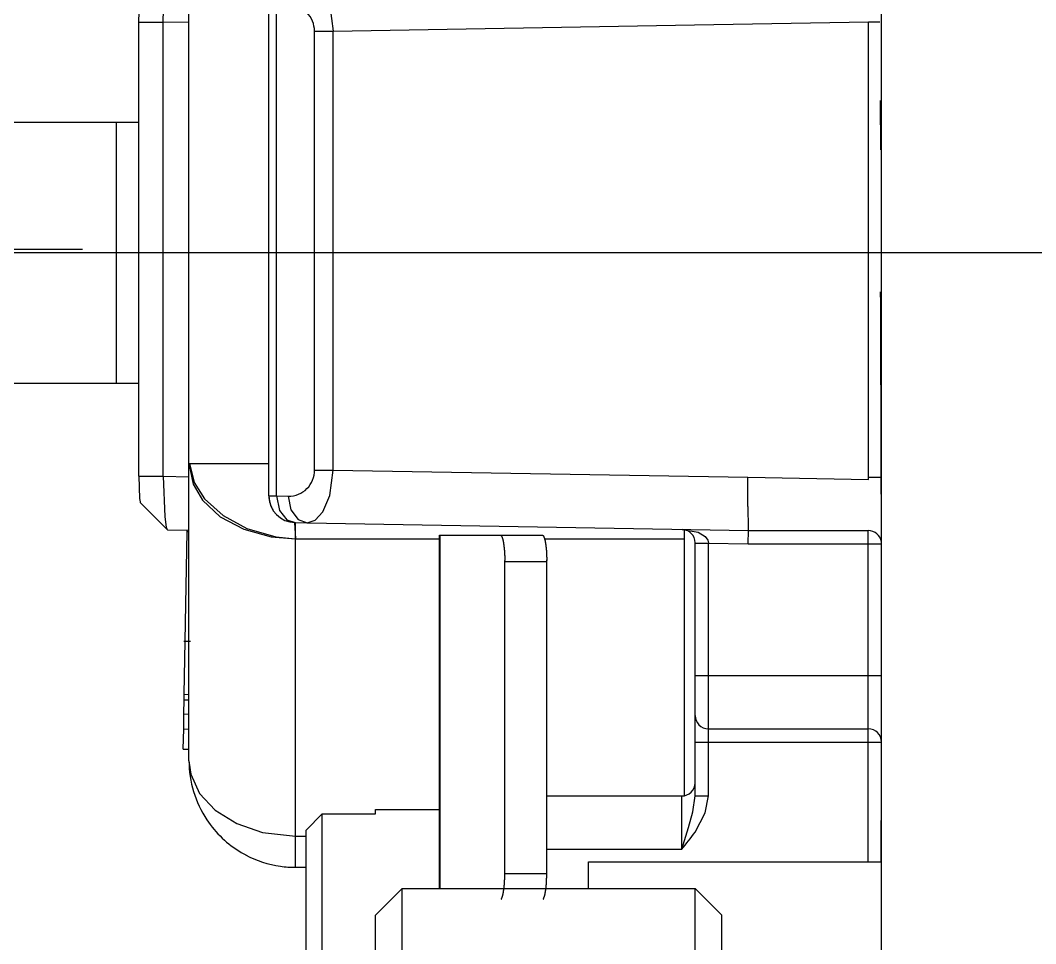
# Model space of a CAD drawing. Header units: centimetres. Extents: x 470464 to 524273, y 49611 to 59074.
# Drawn here: x 504123.639 to 504125.545, y 50530.166 to 50531.899 of the extents above; entities that cross this region are included whole.
import ezdxf

# ---------------------------------------------------------------- set-up
doc = ezdxf.new("R2010")
doc.units = ezdxf.units.CM
doc.header["$MEASUREMENT"] = 0
for name, pattern in [('CENTER', [50.8, 31.75, -6.35, 6.35, -6.35]), ('DOT-DASH', [1, 0.5, -0.25, 0, -0.25]), ('SOLID', [0])]:
    doc.linetypes.add(name, pattern=pattern)
doc.layers.add('vinç', color=7, linetype='Continuous')

# ---------------------------------------------------------------- blocks, each defined once
blk = doc.blocks.new('yguygyukfyukgjkhkjh')
at = {"color": 2, "linetype": 'SOLID'}
for p, q in [((416699.53, 68821.1213), (416699.53, 68822.4235)), ((416700.83, 68819.4758), (416700.83, 68822.3588)), ((416699.4814, 68821.9497), (416699.4833, 68822.0089)), ((416699.4361, 68821.9497), (416699.4372, 68821.9885)), ((416699.68, 68821.0604), (416699.68, 68821.9813)), ((416699.6941, 68821.0604), (416699.6941, 68821.9813)), ((416699.7944, 68821.9805), (416699.8007, 68821.9326)), ((416699.4361, 68821.9497), (416699.4814, 68821.9497)), ((416699.4361, 68821.0973), (416699.4361, 68821.9497)), ((416699.4814, 68821.9497), (416699.53, 68821.9505)), ((416699.4814, 68821.0973), (416699.4814, 68821.9497)), ((416699.7656, 68821.1091), (416699.7656, 68821.9326)), ((416699.7656, 68821.9326), (416699.8007, 68821.9326)), ((416699.8007, 68821.9326), (416700.4792, 68821.9444)), ((416699.8007, 68821.1091), (416699.8007, 68821.9326)), ((416700.4792, 68821.9444), (416700.8055, 68821.9501)), ((416700.8055, 68821.9444), (416700.8055, 68821.9501)), ((416700.8055, 68821.9501), (416700.8269, 68821.9501)), ((416700.8055, 68821.0955), (416700.8055, 68821.9444)), ((416700.8272, 68821.8024), (416700.8278, 68821.7098)), ((416699.0088, 68821.7621), (416699.3938, 68821.7621)), ((416699.3938, 68821.2721), (416699.3938, 68821.7621)), ((416699.3938, 68821.7621), (416699.4361, 68821.7621)), ((416698.1794, 68821.5235), (416699.3301, 68821.5235)), ((416699.0088, 68821.2721), (416699.3938, 68821.2721)), ((416699.3938, 68821.2721), (416699.4361, 68821.2721)), ((416699.53, 68821.1213), (416699.5307, 68821.1213)), ((416699.53, 68821.1213), (416699.5377, 68821.0826)), ((416699.53, 68820.5635), (416699.53, 68821.1213)), ((416699.5307, 68821.1213), (416699.5627, 68821.1213)), ((416699.5307, 68821.1213), (416699.5399, 68821.0859)), ((416699.5627, 68821.1213), (416699.6111, 68821.1213)), ((416699.6111, 68821.1213), (416699.68, 68821.1213)), ((416699.4361, 68821.0973), (416699.4814, 68821.0973)), ((416699.4361, 68821.0973), (416699.4374, 68821.0558)), ((416699.4814, 68821.0973), (416699.4846, 68821.0215)), ((416699.4814, 68821.0973), (416699.53, 68821.0964)), ((416699.7656, 68821.1091), (416699.8007, 68821.1091)), ((416699.7944, 68821.0612), (416699.8007, 68821.1091)), ((416699.8007, 68821.1091), (416700.5792, 68821.0955)), ((416700.579, 68821.0404), (416700.5792, 68821.0955)), ((416700.5792, 68821.0955), (416700.8055, 68821.0916)), ((416700.8055, 68821.0916), (416700.8055, 68821.0955)), ((416700.8055, 68821.0955), (416700.8294, 68821.0955)), ((416699.5377, 68821.0826), (416699.5553, 68821.0525)), ((416699.5399, 68821.0859), (416699.5591, 68821.0553)), ((416699.4374, 68821.0558), (416699.4382, 68821.0494)), ((416699.5591, 68821.0553), (416699.5939, 68821.0235)), ((416699.68, 68821.0604), (416699.6941, 68821.0604)), ((416699.6941, 68821.0604), (416699.6998, 68821.0329)), ((416699.6941, 68821.0604), (416699.7165, 68821.06)), ((416699.7165, 68821.06), (416699.7213, 68821.0345)), ((416699.7813, 68821.0303), (416699.7944, 68821.0612)), ((416699.4382, 68821.0494), (416699.4386, 68821.0482)), ((416699.4386, 68821.0482), (416699.4387, 68821.048)), ((416699.4387, 68821.048), (416699.4892, 68820.9974)), ((416699.5553, 68821.0525), (416699.5886, 68821.0213)), ((416700.579, 68821.0404), (416700.5796, 68820.9992)), ((416699.4846, 68821.0215), (416699.4875, 68821.0017)), ((416699.5886, 68821.0213), (416699.6327, 68820.9978)), ((416699.5939, 68821.0235), (416699.6387, 68820.9993)), ((416699.6998, 68821.0329), (416699.7139, 68821.0155)), ((416699.7213, 68821.0345), (416699.7348, 68821.0162)), ((416699.767, 68821.0149), (416699.7813, 68821.0303)), ((416699.4875, 68821.0017), (416699.4885, 68820.9985)), ((416699.4885, 68820.9985), (416699.4892, 68820.9974)), ((416699.6387, 68820.9993), (416699.6929, 68820.9839)), ((416699.7139, 68821.0155), (416699.7292, 68821.0104)), ((416699.7283, 68821.0104), (416699.73, 68820.9799)), ((416699.7292, 68821.0104), (416699.7516, 68821.01)), ((416699.73, 68820.9799), (416699.73, 68821.0104)), ((416699.7348, 68821.0162), (416699.7516, 68821.01)), ((416699.7515, 68821.01), (416699.7517, 68821.01)), ((416699.7515, 68821.01), (416699.7516, 68821.01)), ((416699.7516, 68821.01), (416699.767, 68821.0149)), ((416699.7516, 68821.01), (416700.58, 68820.9955)), ((416700.5796, 68820.9992), (416700.5799, 68820.996)), ((416699.4892, 68820.9974), (416699.4898, 68820.9971)), ((416699.4898, 68820.9971), (416699.53, 68820.9964)), ((416699.523, 68820.788), (416699.5266, 68820.9939)), ((416699.5266, 68820.9939), (416699.5266, 68820.9965)), ((416699.5266, 68820.9939), (416699.53, 68820.9938)), ((416699.6327, 68820.9978), (416699.6842, 68820.9836)), ((416699.6842, 68820.9836), (416699.73, 68820.9799)), ((416699.6929, 68820.9839), (416699.73, 68820.9799)), ((416699.73, 68820.422), (416699.73, 68820.9799)), ((416699.73, 68820.9799), (416700, 68820.9799)), ((416700, 68820.9871), (416700.0013, 68820.9871)), ((416700, 68820.3235), (416700, 68820.9871)), ((416700.0013, 68820.9871), (416700.1141, 68820.9871)), ((416700.0013, 68820.3235), (416700.0013, 68820.9871)), ((416700.1141, 68820.9872), (416700.1142, 68820.9872)), ((416700.1141, 68820.9871), (416700.1929, 68820.9871)), ((416700.1142, 68820.9872), (416700.1143, 68820.9871)), ((416700.1144, 68820.9871), (416700.1146, 68820.9871)), ((416700.1146, 68820.9871), (416700.1147, 68820.9871)), ((416700.1147, 68820.9871), (416700.1148, 68820.987)), ((416700.1148, 68820.987), (416700.1149, 68820.987)), ((416700.1149, 68820.987), (416700.115, 68820.9869)), ((416700.115, 68820.9869), (416700.1151, 68820.9869)), ((416700.1151, 68820.9869), (416700.1152, 68820.9868)), ((416700.1152, 68820.9868), (416700.1153, 68820.9867)), ((416700.1153, 68820.9867), (416700.1154, 68820.9866)), ((416700.1154, 68820.9866), (416700.1155, 68820.9865)), ((416700.1155, 68820.9865), (416700.1156, 68820.9864)), ((416700.1156, 68820.9864), (416700.1157, 68820.9863)), ((416700.1157, 68820.9863), (416700.1158, 68820.9862)), ((416700.1158, 68820.9862), (416700.1159, 68820.9861)), ((416700.1159, 68820.9861), (416700.116, 68820.9859)), ((416700.116, 68820.9859), (416700.1161, 68820.9858)), ((416700.1161, 68820.9858), (416700.1162, 68820.9857)), ((416700.1162, 68820.9857), (416700.1163, 68820.9855)), ((416700.1163, 68820.9855), (416700.1164, 68820.9853)), ((416700.1164, 68820.9853), (416700.1165, 68820.9852)), ((416700.1165, 68820.9852), (416700.1166, 68820.985)), ((416700.1166, 68820.985), (416700.1167, 68820.9848)), ((416700.1167, 68820.9848), (416700.1169, 68820.9846)), ((416700.1169, 68820.9846), (416700.117, 68820.9844)), ((416700.117, 68820.9844), (416700.1171, 68820.9842)), ((416700.1171, 68820.9842), (416700.1172, 68820.984)), ((416700.1172, 68820.984), (416700.1173, 68820.9838)), ((416700.1173, 68820.9838), (416700.1174, 68820.9836)), ((416700.1174, 68820.9836), (416700.1175, 68820.9833)), ((416700.1175, 68820.9833), (416700.1175, 68820.9831)), ((416700.1175, 68820.9831), (416700.1176, 68820.9829)), ((416700.1176, 68820.9829), (416700.1177, 68820.9826)), ((416700.1177, 68820.9826), (416700.1178, 68820.9824)), ((416700.1178, 68820.9824), (416700.1179, 68820.9821)), ((416700.1179, 68820.9821), (416700.118, 68820.9818)), ((416700.118, 68820.9818), (416700.1181, 68820.9815)), ((416700.1181, 68820.9815), (416700.1182, 68820.9813)), ((416700.1182, 68820.9813), (416700.1183, 68820.981)), ((416700.1183, 68820.981), (416700.1184, 68820.9807)), ((416700.1184, 68820.9807), (416700.1185, 68820.9804)), ((416700.1185, 68820.9804), (416700.1186, 68820.98)), ((416700.1186, 68820.98), (416700.1187, 68820.9797)), ((416700.1187, 68820.9797), (416700.1188, 68820.9794)), ((416700.1188, 68820.9794), (416700.1189, 68820.9791)), ((416700.1189, 68820.9791), (416700.119, 68820.9787)), ((416700.1929, 68820.9872), (416700.193, 68820.9872)), ((416700.1929, 68820.9872), (416700.193, 68820.9872)), ((416700.193, 68820.9872), (416700.1931, 68820.9871)), ((416700.1931, 68820.9871), (416700.1932, 68820.9871)), ((416700.1932, 68820.9871), (416700.1933, 68820.9871)), ((416700.1932, 68820.9871), (416700.1933, 68820.9871)), ((416700.1933, 68820.9871), (416700.1934, 68820.9871)), ((416700.1934, 68820.9871), (416700.1936, 68820.987)), ((416700.1936, 68820.987), (416700.1937, 68820.987)), ((416700.1936, 68820.987), (416700.1937, 68820.987)), ((416700.1937, 68820.987), (416700.1938, 68820.9869)), ((416700.1939, 68820.9869), (416700.194, 68820.9868)), ((416700.194, 68820.9868), (416700.1941, 68820.9867)), ((416700.1941, 68820.9867), (416700.1942, 68820.9866)), ((416700.1942, 68820.9866), (416700.1943, 68820.9865)), ((416700.1943, 68820.9865), (416700.1944, 68820.9864)), ((416700.1944, 68820.9864), (416700.1945, 68820.9863)), ((416700.1945, 68820.9863), (416700.1946, 68820.9862)), ((416700.1946, 68820.9862), (416700.1947, 68820.9861)), ((416700.1947, 68820.9861), (416700.1948, 68820.9859)), ((416700.1948, 68820.9859), (416700.1949, 68820.9858)), ((416700.1949, 68820.9858), (416700.195, 68820.9857)), ((416700.195, 68820.9857), (416700.1951, 68820.9855)), ((416700.1951, 68820.9855), (416700.1952, 68820.9853)), ((416700.1952, 68820.9853), (416700.1953, 68820.9852)), ((416700.1953, 68820.9852), (416700.1954, 68820.985)), ((416700.1954, 68820.985), (416700.1955, 68820.9848)), ((416700.1955, 68820.9848), (416700.1956, 68820.9846)), ((416700.1956, 68820.9846), (416700.1957, 68820.9844)), ((416700.1957, 68820.9844), (416700.1958, 68820.9842)), ((416700.1958, 68820.9842), (416700.1959, 68820.984)), ((416700.1959, 68820.984), (416700.196, 68820.9838)), ((416700.196, 68820.9838), (416700.1961, 68820.9836)), ((416700.1961, 68820.9836), (416700.1962, 68820.9833)), ((416700.1962, 68820.9833), (416700.1963, 68820.9831)), ((416700.1963, 68820.9831), (416700.1964, 68820.9829)), ((416700.1964, 68820.9829), (416700.1965, 68820.9826)), ((416700.1965, 68820.9826), (416700.1966, 68820.9824)), ((416700.1966, 68820.9824), (416700.1967, 68820.9821)), ((416700.1967, 68820.9821), (416700.1968, 68820.9818)), ((416700.1968, 68820.9818), (416700.1969, 68820.9815)), ((416700.1969, 68820.9815), (416700.197, 68820.9813)), ((416700.197, 68820.9813), (416700.1971, 68820.981)), ((416700.1971, 68820.981), (416700.1972, 68820.9807)), ((416700.1972, 68820.9807), (416700.1973, 68820.9804)), ((416700.1973, 68820.9804), (416700.1974, 68820.98)), ((416700.1974, 68820.98), (416700.1975, 68820.9797)), ((416700.1974, 68820.9799), (416700.46, 68820.9799)), ((416700.1975, 68820.9797), (416700.1976, 68820.9794)), ((416700.1976, 68820.9794), (416700.1976, 68820.9791)), ((416700.1976, 68820.9791), (416700.1977, 68820.9787)), ((416700.4555, 68820.9977), (416700.4855, 68820.9922)), ((416700.46, 68820.9799), (416700.46, 68820.9972)), ((416700.46, 68820.4978), (416700.46, 68820.9799)), ((416700.4855, 68820.9922), (416700.4989, 68820.9843)), ((416700.4989, 68820.9843), (416700.5037, 68820.9777)), ((416700.5798, 68820.9705), (416700.58, 68820.9955)), ((416700.5799, 68820.996), (416700.58, 68820.9955)), ((416700.58, 68820.9955), (416700.805, 68820.9955)), ((416700.805, 68820.9705), (416700.805, 68820.9955)), ((416700.119, 68820.9787), (416700.119, 68820.9784)), ((416700.119, 68820.9784), (416700.1191, 68820.978)), ((416700.1191, 68820.978), (416700.1192, 68820.9777)), ((416700.1192, 68820.9777), (416700.1193, 68820.9773)), ((416700.1193, 68820.9773), (416700.1194, 68820.9769)), ((416700.1194, 68820.9769), (416700.1195, 68820.9766)), ((416700.1195, 68820.9766), (416700.1196, 68820.9762)), ((416700.1196, 68820.9762), (416700.1196, 68820.9758)), ((416700.1196, 68820.9758), (416700.1197, 68820.9754)), ((416700.1197, 68820.9754), (416700.1198, 68820.975)), ((416700.1198, 68820.975), (416700.1199, 68820.9746)), ((416700.1199, 68820.9746), (416700.12, 68820.9742)), ((416700.12, 68820.9742), (416700.12, 68820.9738)), ((416700.12, 68820.9738), (416700.1201, 68820.9734)), ((416700.1201, 68820.9734), (416700.1202, 68820.9729)), ((416700.1202, 68820.9729), (416700.1203, 68820.9725)), ((416700.1203, 68820.9725), (416700.1203, 68820.9721)), ((416700.1203, 68820.9721), (416700.1204, 68820.9716)), ((416700.1204, 68820.9716), (416700.1205, 68820.9712)), ((416700.1205, 68820.9712), (416700.1206, 68820.9707)), ((416700.1206, 68820.9707), (416700.1206, 68820.9703)), ((416700.1206, 68820.9703), (416700.1207, 68820.9698)), ((416700.1207, 68820.9698), (416700.1208, 68820.9693)), ((416700.1208, 68820.9693), (416700.1208, 68820.9689)), ((416700.1208, 68820.9689), (416700.1209, 68820.9684)), ((416700.1209, 68820.9684), (416700.121, 68820.9679)), ((416700.121, 68820.9679), (416700.121, 68820.9674)), ((416700.121, 68820.9674), (416700.1211, 68820.9669)), ((416700.1211, 68820.9669), (416700.1212, 68820.9664)), ((416700.1212, 68820.9664), (416700.1212, 68820.9659)), ((416700.1212, 68820.9659), (416700.1213, 68820.9654)), ((416700.1213, 68820.9654), (416700.1213, 68820.9649)), ((416700.1213, 68820.9649), (416700.1214, 68820.9644)), ((416700.1214, 68820.9644), (416700.1215, 68820.9639)), ((416700.1215, 68820.9639), (416700.1215, 68820.9634)), ((416700.1215, 68820.9634), (416700.1216, 68820.9629)), ((416700.1216, 68820.9629), (416700.1216, 68820.9623)), ((416700.1216, 68820.9623), (416700.1217, 68820.9618)), ((416700.1217, 68820.9618), (416700.1217, 68820.9613)), ((416700.1217, 68820.9613), (416700.1218, 68820.9607)), ((416700.1218, 68820.9607), (416700.1218, 68820.9602)), ((416700.1218, 68820.9602), (416700.1219, 68820.9596)), ((416700.1977, 68820.9787), (416700.1978, 68820.9784)), ((416700.1978, 68820.9784), (416700.1979, 68820.978)), ((416700.1979, 68820.978), (416700.198, 68820.9777)), ((416700.198, 68820.9777), (416700.1981, 68820.9773)), ((416700.1981, 68820.9773), (416700.1982, 68820.9769)), ((416700.1982, 68820.9769), (416700.1983, 68820.9766)), ((416700.1983, 68820.9766), (416700.1983, 68820.9762)), ((416700.1983, 68820.9762), (416700.1984, 68820.9758)), ((416700.1984, 68820.9758), (416700.1985, 68820.9754)), ((416700.1985, 68820.9754), (416700.1986, 68820.975)), ((416700.1986, 68820.975), (416700.1987, 68820.9746)), ((416700.1987, 68820.9746), (416700.1987, 68820.9742)), ((416700.1987, 68820.9742), (416700.1988, 68820.9738)), ((416700.1988, 68820.9738), (416700.1989, 68820.9734)), ((416700.1989, 68820.9734), (416700.199, 68820.9729)), ((416700.199, 68820.9729), (416700.1991, 68820.9725)), ((416700.1991, 68820.9725), (416700.1991, 68820.9721)), ((416700.1991, 68820.9721), (416700.1992, 68820.9716)), ((416700.1992, 68820.9716), (416700.1993, 68820.9712)), ((416700.1993, 68820.9712), (416700.1993, 68820.9707)), ((416700.1993, 68820.9707), (416700.1994, 68820.9703)), ((416700.1994, 68820.9703), (416700.1995, 68820.9698)), ((416700.1995, 68820.9698), (416700.1996, 68820.9693)), ((416700.1996, 68820.9693), (416700.1996, 68820.9689)), ((416700.1996, 68820.9689), (416700.1997, 68820.9684)), ((416700.1997, 68820.9684), (416700.1998, 68820.9679)), ((416700.1998, 68820.9679), (416700.1998, 68820.9674)), ((416700.1998, 68820.9674), (416700.1999, 68820.9669)), ((416700.1999, 68820.9669), (416700.1999, 68820.9664)), ((416700.1999, 68820.9664), (416700.2, 68820.9659)), ((416700.2, 68820.9659), (416700.2001, 68820.9654)), ((416700.2001, 68820.9654), (416700.2001, 68820.9649)), ((416700.2001, 68820.9649), (416700.2002, 68820.9644)), ((416700.2002, 68820.9644), (416700.2002, 68820.9639)), ((416700.2002, 68820.9639), (416700.2003, 68820.9634)), ((416700.2003, 68820.9634), (416700.2004, 68820.9629)), ((416700.2004, 68820.9629), (416700.2004, 68820.9623)), ((416700.2004, 68820.9623), (416700.2005, 68820.9618)), ((416700.2005, 68820.9618), (416700.2005, 68820.9613)), ((416700.2005, 68820.9613), (416700.2006, 68820.9607)), ((416700.2006, 68820.9607), (416700.2006, 68820.9602)), ((416700.2006, 68820.9602), (416700.2007, 68820.9596)), ((416700.48, 68820.5735), (416700.48, 68820.973)), ((416700.48, 68820.9718), (416700.48, 68820.9727)), ((416700.48, 68820.9718), (416700.505, 68820.9718)), ((416700.48, 68820.7235), (416700.48, 68820.9718)), ((416700.5037, 68820.9777), (416700.505, 68820.9723)), ((416700.505, 68820.9723), (416700.505, 68820.9718)), ((416700.505, 68820.7235), (416700.505, 68820.9718)), ((416700.505, 68820.9718), (416700.5798, 68820.9705)), ((416700.5798, 68820.9705), (416700.805, 68820.9705)), ((416700.805, 68820.7235), (416700.805, 68820.9705)), ((416700.805, 68820.9705), (416700.83, 68820.9705)), ((416700.1219, 68820.9596), (416700.1219, 68820.9591)), ((416700.1219, 68820.9591), (416700.122, 68820.9585)), ((416700.122, 68820.9585), (416700.122, 68820.958)), ((416700.122, 68820.958), (416700.1221, 68820.9574)), ((416700.1221, 68820.9574), (416700.1221, 68820.9569)), ((416700.1221, 68820.9569), (416700.1221, 68820.9563)), ((416700.1221, 68820.9563), (416700.1222, 68820.9557)), ((416700.1222, 68820.9557), (416700.1222, 68820.9551)), ((416700.1222, 68820.9551), (416700.1223, 68820.9546)), ((416700.1223, 68820.9546), (416700.1223, 68820.954)), ((416700.1223, 68820.954), (416700.1223, 68820.9534)), ((416700.1223, 68820.9534), (416700.1224, 68820.9528)), ((416700.1224, 68820.9528), (416700.1224, 68820.9523)), ((416700.1224, 68820.9523), (416700.1224, 68820.9517)), ((416700.1224, 68820.9517), (416700.1225, 68820.9511)), ((416700.1225, 68820.9511), (416700.1225, 68820.9505)), ((416700.1225, 68820.9505), (416700.1225, 68820.9499)), ((416700.1225, 68820.9499), (416700.1225, 68820.9493)), ((416700.1225, 68820.9493), (416700.1226, 68820.9487)), ((416700.1226, 68820.9487), (416700.1226, 68820.9481)), ((416700.1226, 68820.9481), (416700.1226, 68820.9475)), ((416700.1226, 68820.9475), (416700.1226, 68820.9469)), ((416700.1226, 68820.9469), (416700.1227, 68820.9463)), ((416700.1227, 68820.9463), (416700.1227, 68820.9457)), ((416700.1227, 68820.9457), (416700.1227, 68820.9451)), ((416700.1227, 68820.9451), (416700.1227, 68820.9445)), ((416700.1227, 68820.9445), (416700.1227, 68820.9439)), ((416700.1227, 68820.9439), (416700.1227, 68820.9433)), ((416700.1227, 68820.9433), (416700.1228, 68820.9427)), ((416700.1228, 68820.9427), (416700.1228, 68820.9421)), ((416700.1228, 68820.9421), (416700.1228, 68820.9414)), ((416700.1228, 68820.9414), (416700.1228, 68820.9408)), ((416700.2007, 68820.9596), (416700.2007, 68820.9591)), ((416700.2007, 68820.9591), (416700.2008, 68820.9585)), ((416700.2008, 68820.9585), (416700.2008, 68820.958)), ((416700.2008, 68820.958), (416700.2008, 68820.9574)), ((416700.2008, 68820.9574), (416700.2009, 68820.9569)), ((416700.2009, 68820.9569), (416700.2009, 68820.9563)), ((416700.2009, 68820.9563), (416700.201, 68820.9557)), ((416700.201, 68820.9557), (416700.201, 68820.9551)), ((416700.201, 68820.9551), (416700.2011, 68820.9546)), ((416700.2011, 68820.9546), (416700.2011, 68820.954)), ((416700.2011, 68820.954), (416700.2011, 68820.9534)), ((416700.2011, 68820.9534), (416700.2012, 68820.9528)), ((416700.2012, 68820.9528), (416700.2012, 68820.9523)), ((416700.2012, 68820.9523), (416700.2012, 68820.9517)), ((416700.2012, 68820.9517), (416700.2013, 68820.9511)), ((416700.2013, 68820.9511), (416700.2013, 68820.9505)), ((416700.2013, 68820.9505), (416700.2013, 68820.9499)), ((416700.2013, 68820.9499), (416700.2013, 68820.9493)), ((416700.2013, 68820.9493), (416700.2014, 68820.9487)), ((416700.2014, 68820.9487), (416700.2014, 68820.9481)), ((416700.2014, 68820.9481), (416700.2014, 68820.9475)), ((416700.2014, 68820.9475), (416700.2014, 68820.9469)), ((416700.2014, 68820.9469), (416700.2014, 68820.9463)), ((416700.2014, 68820.9463), (416700.2015, 68820.9457)), ((416700.2015, 68820.9457), (416700.2015, 68820.9451)), ((416700.2015, 68820.9451), (416700.2015, 68820.9445)), ((416700.2015, 68820.9445), (416700.2015, 68820.9439)), ((416700.2015, 68820.9439), (416700.2015, 68820.9433)), ((416700.2015, 68820.9433), (416700.2015, 68820.9427)), ((416700.2015, 68820.9427), (416700.2016, 68820.9421)), ((416700.2016, 68820.9421), (416700.2016, 68820.9414)), ((416700.2016, 68820.9414), (416700.2016, 68820.9408)), ((416700.1228, 68820.9408), (416700.1228, 68820.9402)), ((416700.1228, 68820.9396), (416700.1228, 68820.9402)), ((416700.1228, 68820.9396), (416700.1228, 68820.939)), ((416700.1228, 68820.9384), (416700.1228, 68820.939)), ((416700.1228, 68820.9378), (416700.1228, 68820.9384)), ((416700.1228, 68820.9378), (416700.1228, 68820.9372)), ((416700.1228, 68820.3521), (416700.1228, 68820.9371)), ((416700.1228, 68820.9371), (416700.2016, 68820.9371)), ((416700.2016, 68820.9402), (416700.2016, 68820.9408)), ((416700.2016, 68820.9402), (416700.2016, 68820.9396)), ((416700.2016, 68820.939), (416700.2016, 68820.9396)), ((416700.2016, 68820.939), (416700.2016, 68820.9384)), ((416700.2016, 68820.9378), (416700.2016, 68820.9384)), ((416700.2016, 68820.9372), (416700.2016, 68820.9378)), ((416700.2016, 68820.3521), (416700.2016, 68820.9371)), ((416699.5212, 68820.6882), (416699.523, 68820.788)), ((416699.523, 68820.788), (416699.53, 68820.7879)), ((416700.48, 68820.6485), (416700.48, 68820.7235)), ((416700.48, 68820.7235), (416700.505, 68820.7235)), ((416700.505, 68820.6235), (416700.505, 68820.7235)), ((416700.505, 68820.7235), (416700.805, 68820.7235)), ((416700.805, 68820.6235), (416700.805, 68820.7235)), ((416700.805, 68820.7235), (416700.83, 68820.7235)), ((416699.5206, 68820.6513), (416699.5211, 68820.6781)), ((416699.5211, 68820.6781), (416699.5212, 68820.6882)), ((416699.5211, 68820.6781), (416699.53, 68820.678)), ((416699.5211, 68820.678), (416699.53, 68820.6779)), ((416699.5212, 68820.6882), (416699.53, 68820.688)), ((416699.5201, 68820.6231), (416699.5206, 68820.6513)), ((416699.5206, 68820.6513), (416699.53, 68820.6511)), ((416700.48, 68820.5985), (416700.48, 68820.6485)), ((416699.5194, 68820.5855), (416699.5201, 68820.6231)), ((416699.5201, 68820.6231), (416699.53, 68820.6229)), ((416700.505, 68820.5985), (416700.505, 68820.6235)), ((416700.505, 68820.6235), (416700.805, 68820.6235)), ((416700.805, 68820.5985), (416700.805, 68820.6235)), ((416700.48, 68820.5985), (416700.505, 68820.5985)), ((416700.48, 68820.4973), (416700.48, 68820.5985)), ((416700.505, 68820.4973), (416700.505, 68820.5985)), ((416700.505, 68820.5985), (416700.805, 68820.5985)), ((416700.805, 68820.3735), (416700.805, 68820.5985)), ((416700.805, 68820.5985), (416700.83, 68820.5985)), ((416699.5194, 68820.5855), (416699.53, 68820.5853)), ((416699.5194, 68820.5853), (416699.5194, 68820.5855)), ((416699.5194, 68820.5853), (416699.53, 68820.5851)), ((416699.53, 68820.5635), (416699.5332, 68820.5382)), ((416700.48, 68820.5218), (416700.48, 68820.5735)), ((416699.5332, 68820.5382), (416699.5498, 68820.5021)), ((416700.8296, 68820.3735), (416700.8299, 68820.5303)), ((416700.8298, 68820.4803), (416700.8299, 68820.5303)), ((416699.5498, 68820.5021), (416699.5794, 68820.4704)), ((416700.2016, 68820.4973), (416700.455, 68820.4973)), ((416700.455, 68820.3973), (416700.455, 68820.4973)), ((416700.4757, 68820.4676), (416700.48, 68820.4973)), ((416700.48, 68820.4973), (416700.505, 68820.4973)), ((416700.4991, 68820.4655), (416700.505, 68820.4973)), ((416699.5794, 68820.4704), (416699.6199, 68820.4454)), ((416699.88, 68820.4721), (416700, 68820.4721)), ((416699.88, 68820.464), (416699.88, 68820.4721)), ((416700, 68820.3235), (416700, 68820.4721)), ((416700.4675, 68820.4382), (416700.4757, 68820.4676)), ((416700.48, 68820.4296), (416700.4991, 68820.4655)), ((416699.6199, 68820.4454), (416699.6682, 68820.429)), ((416699.75, 68820.4332), (416699.78, 68820.464)), ((416699.78, 68820.464), (416699.88, 68820.464)), ((416699.78, 68820.1221), (416699.78, 68820.464)), ((416699.6682, 68820.429), (416699.73, 68820.4221)), ((416699.75, 68820.1221), (416699.75, 68820.4332)), ((416700.455, 68820.3973), (416700.4675, 68820.4382)), ((416699.73, 68820.422), (416699.75, 68820.422)), ((416699.73, 68820.3635), (416699.73, 68820.422)), ((416699.6281, 68820.3914), (416699.6365, 68820.3867)), ((416700.2016, 68820.3973), (416700.455, 68820.3973)), ((416700.28, 68820.3735), (416700.83, 68820.3735)), ((416700.28, 68820.3235), (416700.28, 68820.3735)), ((416699.73, 68820.3635), (416699.75, 68820.3635)), ((416700.1228, 68820.3516), (416700.1228, 68820.3522)), ((416700.1228, 68820.3521), (416700.2016, 68820.3521)), ((416700.1228, 68820.3511), (416700.1228, 68820.3516)), ((416700.1228, 68820.3506), (416700.1228, 68820.3511)), ((416700.1228, 68820.3501), (416700.1228, 68820.3506)), ((416700.1228, 68820.3496), (416700.1228, 68820.3501)), ((416700.2016, 68820.3516), (416700.2016, 68820.3522)), ((416700.2016, 68820.3511), (416700.2016, 68820.3516)), ((416700.2016, 68820.3506), (416700.2016, 68820.3511)), ((416700.2016, 68820.3501), (416700.2016, 68820.3506)), ((416700.2016, 68820.3496), (416700.2016, 68820.3501)), ((416700.122, 68820.3315), (416700.1221, 68820.332)), ((416700.122, 68820.331), (416700.122, 68820.3315)), ((416700.1221, 68820.3329), (416700.1222, 68820.3334)), ((416700.1221, 68820.3325), (416700.1221, 68820.3329)), ((416700.1221, 68820.332), (416700.1221, 68820.3325)), ((416700.1222, 68820.3344), (416700.1223, 68820.3349)), ((416700.1222, 68820.3339), (416700.1222, 68820.3344)), ((416700.1222, 68820.3334), (416700.1222, 68820.3339)), ((416700.1223, 68820.3359), (416700.1224, 68820.3363)), ((416700.1223, 68820.3354), (416700.1223, 68820.3359)), ((416700.1223, 68820.3349), (416700.1223, 68820.3354)), ((416700.1224, 68820.3378), (416700.1225, 68820.3383)), ((416700.1224, 68820.3373), (416700.1224, 68820.3378)), ((416700.1224, 68820.3368), (416700.1224, 68820.3373)), ((416700.1224, 68820.3363), (416700.1224, 68820.3368)), ((416700.1225, 68820.3398), (416700.1226, 68820.3403)), ((416700.1225, 68820.3393), (416700.1225, 68820.3398)), ((416700.1225, 68820.3388), (416700.1225, 68820.3393)), ((416700.1225, 68820.3383), (416700.1225, 68820.3388)), ((416700.1226, 68820.3424), (416700.1227, 68820.3429)), ((416700.1226, 68820.3419), (416700.1226, 68820.3424)), ((416700.1226, 68820.3413), (416700.1226, 68820.3419)), ((416700.1226, 68820.3408), (416700.1226, 68820.3413)), ((416700.1226, 68820.3403), (416700.1226, 68820.3408)), ((416700.1227, 68820.3459), (416700.1228, 68820.3465)), ((416700.1227, 68820.3454), (416700.1227, 68820.3459)), ((416700.1227, 68820.3449), (416700.1227, 68820.3454)), ((416700.1227, 68820.3444), (416700.1227, 68820.3449)), ((416700.1227, 68820.3439), (416700.1227, 68820.3444)), ((416700.1227, 68820.3434), (416700.1227, 68820.3439)), ((416700.1227, 68820.3429), (416700.1227, 68820.3434)), ((416700.1228, 68820.349), (416700.1228, 68820.3496)), ((416700.1228, 68820.3485), (416700.1228, 68820.349)), ((416700.1228, 68820.348), (416700.1228, 68820.3485)), ((416700.1228, 68820.3475), (416700.1228, 68820.348)), ((416700.1228, 68820.347), (416700.1228, 68820.3475)), ((416700.1228, 68820.3465), (416700.1228, 68820.347)), ((416700.2008, 68820.3315), (416700.2009, 68820.332)), ((416700.2008, 68820.331), (416700.2008, 68820.3315)), ((416700.2009, 68820.3329), (416700.201, 68820.3334)), ((416700.2009, 68820.3325), (416700.2009, 68820.3329)), ((416700.2009, 68820.332), (416700.2009, 68820.3325)), ((416700.201, 68820.3344), (416700.2011, 68820.3349)), ((416700.201, 68820.3339), (416700.201, 68820.3344)), ((416700.201, 68820.3334), (416700.201, 68820.3339)), ((416700.2011, 68820.3363), (416700.2012, 68820.3368)), ((416700.2011, 68820.3359), (416700.2011, 68820.3363)), ((416700.2011, 68820.3354), (416700.2011, 68820.3359)), ((416700.2011, 68820.3349), (416700.2011, 68820.3354)), ((416700.2012, 68820.3378), (416700.2013, 68820.3383)), ((416700.2012, 68820.3373), (416700.2012, 68820.3378)), ((416700.2012, 68820.3368), (416700.2012, 68820.3373)), ((416700.2013, 68820.3403), (416700.2014, 68820.3408)), ((416700.2013, 68820.3398), (416700.2013, 68820.3403)), ((416700.2013, 68820.3393), (416700.2013, 68820.3398)), ((416700.2013, 68820.3388), (416700.2013, 68820.3393)), ((416700.2013, 68820.3383), (416700.2013, 68820.3388)), ((416700.2014, 68820.3429), (416700.2015, 68820.3434)), ((416700.2014, 68820.3424), (416700.2014, 68820.3429)), ((416700.2014, 68820.3419), (416700.2014, 68820.3424)), ((416700.2014, 68820.3413), (416700.2014, 68820.3419)), ((416700.2014, 68820.3408), (416700.2014, 68820.3413)), ((416700.2015, 68820.347), (416700.2016, 68820.3475)), ((416700.2015, 68820.3465), (416700.2015, 68820.347)), ((416700.2015, 68820.3459), (416700.2015, 68820.3465)), ((416700.2015, 68820.3454), (416700.2015, 68820.3459)), ((416700.2015, 68820.3449), (416700.2015, 68820.3454)), ((416700.2015, 68820.3444), (416700.2015, 68820.3449)), ((416700.2015, 68820.3439), (416700.2015, 68820.3444)), ((416700.2015, 68820.3434), (416700.2015, 68820.3439)), ((416700.2016, 68820.349), (416700.2016, 68820.3496)), ((416700.2016, 68820.3485), (416700.2016, 68820.349)), ((416700.2016, 68820.348), (416700.2016, 68820.3485)), ((416700.2016, 68820.3475), (416700.2016, 68820.348)), ((416699.88, 68820.2735), (416699.93, 68820.3235)), ((416699.93, 68820.3235), (416700.48, 68820.3235)), ((416699.93, 68819.0735), (416699.93, 68820.3235)), ((416700.1192, 68820.3117), (416700.1193, 68820.312)), ((416700.1193, 68820.312), (416700.1194, 68820.3123)), ((416700.1194, 68820.3126), (416700.1195, 68820.3129)), ((416700.1194, 68820.3123), (416700.1194, 68820.3126)), ((416700.1195, 68820.3129), (416700.1196, 68820.3132)), ((416700.1196, 68820.3136), (416700.1197, 68820.3139)), ((416700.1196, 68820.3132), (416700.1196, 68820.3136)), ((416700.1197, 68820.3139), (416700.1198, 68820.3142)), ((416700.1198, 68820.3142), (416700.1199, 68820.3146)), ((416700.1199, 68820.3149), (416700.12, 68820.3153)), ((416700.1199, 68820.3146), (416700.1199, 68820.3149)), ((416700.12, 68820.3153), (416700.1201, 68820.3156)), ((416700.1201, 68820.316), (416700.1202, 68820.3163)), ((416700.1201, 68820.3156), (416700.1201, 68820.316)), ((416700.1202, 68820.3167), (416700.1203, 68820.3171)), ((416700.1202, 68820.3163), (416700.1202, 68820.3167)), ((416700.1203, 68820.3171), (416700.1204, 68820.3174)), ((416700.1204, 68820.3178), (416700.1205, 68820.3182)), ((416700.1204, 68820.3174), (416700.1204, 68820.3178)), ((416700.1205, 68820.3182), (416700.1206, 68820.3186)), ((416700.1206, 68820.3189), (416700.1207, 68820.3193)), ((416700.1206, 68820.3186), (416700.1206, 68820.3189)), ((416700.1207, 68820.3197), (416700.1208, 68820.3201)), ((416700.1207, 68820.3193), (416700.1207, 68820.3197)), ((416700.1208, 68820.3201), (416700.1209, 68820.3205)), ((416700.1209, 68820.3209), (416700.121, 68820.3213)), ((416700.1209, 68820.3205), (416700.1209, 68820.3209)), ((416700.121, 68820.3217), (416700.1211, 68820.3222)), ((416700.121, 68820.3213), (416700.121, 68820.3217)), ((416700.1211, 68820.3226), (416700.1212, 68820.323)), ((416700.1211, 68820.3222), (416700.1211, 68820.3226)), ((416700.1212, 68820.3234), (416700.1213, 68820.3238)), ((416700.1212, 68820.323), (416700.1212, 68820.3234)), ((416700.1213, 68820.3243), (416700.1214, 68820.3247)), ((416700.1213, 68820.3238), (416700.1213, 68820.3243)), ((416700.1214, 68820.3251), (416700.1215, 68820.3256)), ((416700.1214, 68820.3247), (416700.1214, 68820.3251)), ((416700.1215, 68820.326), (416700.1216, 68820.3265)), ((416700.1215, 68820.3256), (416700.1215, 68820.326)), ((416700.1216, 68820.3269), (416700.1217, 68820.3274)), ((416700.1216, 68820.3265), (416700.1216, 68820.3269)), ((416700.1217, 68820.3278), (416700.1218, 68820.3283)), ((416700.1217, 68820.3274), (416700.1217, 68820.3278)), ((416700.1218, 68820.3292), (416700.1219, 68820.3296)), ((416700.1218, 68820.3287), (416700.1218, 68820.3292)), ((416700.1218, 68820.3283), (416700.1218, 68820.3287)), ((416700.1219, 68820.3301), (416700.122, 68820.3306)), ((416700.1219, 68820.3296), (416700.1219, 68820.3301)), ((416700.122, 68820.3306), (416700.122, 68820.331)), ((416700.198, 68820.3117), (416700.1981, 68820.312)), ((416700.1981, 68820.3123), (416700.1982, 68820.3126)), ((416700.1981, 68820.312), (416700.1981, 68820.3123)), ((416700.1982, 68820.3126), (416700.1983, 68820.3129)), ((416700.1983, 68820.3129), (416700.1984, 68820.3132)), ((416700.1984, 68820.3136), (416700.1985, 68820.3139)), ((416700.1984, 68820.3132), (416700.1984, 68820.3136)), ((416700.1985, 68820.3139), (416700.1986, 68820.3142)), ((416700.1986, 68820.3146), (416700.1987, 68820.3149)), ((416700.1986, 68820.3142), (416700.1986, 68820.3146)), ((416700.1987, 68820.3149), (416700.1988, 68820.3153)), ((416700.1988, 68820.3156), (416700.1989, 68820.316)), ((416700.1988, 68820.3153), (416700.1988, 68820.3156)), ((416700.1989, 68820.316), (416700.199, 68820.3163)), ((416700.199, 68820.3167), (416700.1991, 68820.3171)), ((416700.199, 68820.3163), (416700.199, 68820.3167)), ((416700.1991, 68820.3171), (416700.1992, 68820.3174)), ((416700.1992, 68820.3178), (416700.1993, 68820.3182)), ((416700.1992, 68820.3174), (416700.1992, 68820.3178)), ((416700.1993, 68820.3186), (416700.1994, 68820.3189)), ((416700.1993, 68820.3182), (416700.1993, 68820.3186)), ((416700.1994, 68820.3189), (416700.1995, 68820.3193)), ((416700.1995, 68820.3197), (416700.1996, 68820.3201)), ((416700.1995, 68820.3193), (416700.1995, 68820.3197)), ((416700.1996, 68820.3205), (416700.1997, 68820.3209)), ((416700.1996, 68820.3201), (416700.1996, 68820.3205)), ((416700.1997, 68820.3213), (416700.1998, 68820.3217)), ((416700.1997, 68820.3209), (416700.1997, 68820.3213)), ((416700.1998, 68820.3217), (416700.1999, 68820.3222)), ((416700.1999, 68820.3226), (416700.2, 68820.323)), ((416700.1999, 68820.3222), (416700.1999, 68820.3226)), ((416700.2, 68820.3234), (416700.2001, 68820.3238)), ((416700.2, 68820.323), (416700.2, 68820.3234)), ((416700.2001, 68820.3243), (416700.2002, 68820.3247)), ((416700.2001, 68820.3238), (416700.2001, 68820.3243)), ((416700.2002, 68820.3251), (416700.2003, 68820.3256)), ((416700.2002, 68820.3247), (416700.2002, 68820.3251)), ((416700.2003, 68820.326), (416700.2004, 68820.3265)), ((416700.2003, 68820.3256), (416700.2003, 68820.326)), ((416700.2004, 68820.3269), (416700.2005, 68820.3274)), ((416700.2004, 68820.3265), (416700.2004, 68820.3269)), ((416700.2005, 68820.3283), (416700.2006, 68820.3287)), ((416700.2005, 68820.3278), (416700.2005, 68820.3283)), ((416700.2005, 68820.3274), (416700.2005, 68820.3278)), ((416700.2006, 68820.3292), (416700.2007, 68820.3296)), ((416700.2006, 68820.3287), (416700.2006, 68820.3292)), ((416700.2007, 68820.3306), (416700.2008, 68820.331)), ((416700.2007, 68820.3301), (416700.2007, 68820.3306)), ((416700.2007, 68820.3296), (416700.2007, 68820.3301)), ((416700.48, 68820.3235), (416700.53, 68820.2735)), ((416700.48, 68819.0735), (416700.48, 68820.3235)), ((416700.1162, 68820.3036), (416700.1163, 68820.3037)), ((416700.1163, 68820.3037), (416700.1164, 68820.3039)), ((416700.1164, 68820.3039), (416700.1165, 68820.304)), ((416700.1165, 68820.304), (416700.1166, 68820.3042)), ((416700.1166, 68820.3043), (416700.1167, 68820.3045)), ((416700.1166, 68820.3042), (416700.1166, 68820.3043)), ((416700.1167, 68820.3045), (416700.1168, 68820.3046)), ((416700.1168, 68820.3046), (416700.1169, 68820.3048)), ((416700.1169, 68820.3048), (416700.117, 68820.305)), ((416700.117, 68820.305), (416700.1171, 68820.3051)), ((416700.1171, 68820.3051), (416700.1172, 68820.3053)), ((416700.1172, 68820.3055), (416700.1173, 68820.3057)), ((416700.1172, 68820.3053), (416700.1172, 68820.3055)), ((416700.1173, 68820.3057), (416700.1174, 68820.3059)), ((416700.1174, 68820.3059), (416700.1175, 68820.3061)), ((416700.1175, 68820.3061), (416700.1176, 68820.3063)), ((416700.1176, 68820.3063), (416700.1177, 68820.3065)), ((416700.1177, 68820.3067), (416700.1178, 68820.3069)), ((416700.1177, 68820.3065), (416700.1177, 68820.3067)), ((416700.1178, 68820.3069), (416700.1179, 68820.3071)), ((416700.1179, 68820.3071), (416700.118, 68820.3074)), ((416700.118, 68820.3074), (416700.1181, 68820.3076)), ((416700.1181, 68820.3078), (416700.1182, 68820.3081)), ((416700.1181, 68820.3076), (416700.1181, 68820.3078)), ((416700.1182, 68820.3081), (416700.1183, 68820.3083)), ((416700.1183, 68820.3083), (416700.1184, 68820.3086)), ((416700.1184, 68820.3086), (416700.1185, 68820.3088)), ((416700.1185, 68820.3091), (416700.1186, 68820.3094)), ((416700.1185, 68820.3088), (416700.1185, 68820.3091)), ((416700.1186, 68820.3094), (416700.1187, 68820.3096)), ((416700.1187, 68820.3096), (416700.1188, 68820.3099)), ((416700.1188, 68820.3102), (416700.1189, 68820.3105)), ((416700.1188, 68820.3099), (416700.1188, 68820.3102)), ((416700.1189, 68820.3105), (416700.119, 68820.3108)), ((416700.119, 68820.3108), (416700.1191, 68820.3111)), ((416700.1191, 68820.3113), (416700.1192, 68820.3117)), ((416700.1191, 68820.3111), (416700.1191, 68820.3113)), ((416700.195, 68820.3036), (416700.1951, 68820.3037)), ((416700.1951, 68820.3037), (416700.1952, 68820.3039)), ((416700.1952, 68820.3039), (416700.1953, 68820.304)), ((416700.1953, 68820.3042), (416700.1954, 68820.3043)), ((416700.1953, 68820.304), (416700.1953, 68820.3042)), ((416700.1954, 68820.3043), (416700.1955, 68820.3045)), ((416700.1955, 68820.3045), (416700.1956, 68820.3046)), ((416700.1956, 68820.3046), (416700.1957, 68820.3048)), ((416700.1957, 68820.3048), (416700.1958, 68820.305)), ((416700.1958, 68820.305), (416700.1959, 68820.3051)), ((416700.1959, 68820.3053), (416700.196, 68820.3055)), ((416700.1959, 68820.3051), (416700.1959, 68820.3053)), ((416700.196, 68820.3055), (416700.1961, 68820.3057)), ((416700.1961, 68820.3057), (416700.1962, 68820.3059)), ((416700.1962, 68820.3059), (416700.1963, 68820.3061)), ((416700.1963, 68820.3061), (416700.1964, 68820.3063)), ((416700.1964, 68820.3065), (416700.1965, 68820.3067)), ((416700.1964, 68820.3063), (416700.1964, 68820.3065)), ((416700.1965, 68820.3067), (416700.1966, 68820.3069)), ((416700.1966, 68820.3069), (416700.1967, 68820.3071)), ((416700.1967, 68820.3071), (416700.1968, 68820.3074)), ((416700.1968, 68820.3074), (416700.1969, 68820.3076)), ((416700.1969, 68820.3078), (416700.197, 68820.3081)), ((416700.1969, 68820.3076), (416700.1969, 68820.3078)), ((416700.197, 68820.3081), (416700.1971, 68820.3083)), ((416700.1971, 68820.3083), (416700.1972, 68820.3086)), ((416700.1972, 68820.3088), (416700.1973, 68820.3091)), ((416700.1972, 68820.3086), (416700.1972, 68820.3088)), ((416700.1973, 68820.3091), (416700.1974, 68820.3094)), ((416700.1974, 68820.3094), (416700.1975, 68820.3096)), ((416700.1975, 68820.3096), (416700.1976, 68820.3099)), ((416700.1976, 68820.3102), (416700.1977, 68820.3105)), ((416700.1976, 68820.3099), (416700.1976, 68820.3102)), ((416700.1977, 68820.3105), (416700.1978, 68820.3108)), ((416700.1978, 68820.3108), (416700.1979, 68820.3111)), ((416700.1979, 68820.3113), (416700.198, 68820.3117)), ((416700.1979, 68820.3111), (416700.1979, 68820.3113)), ((416699.88, 68819.0735), (416699.88, 68820.2735)), ((416700.53, 68819.0735), (416700.53, 68820.2735))]:
    blk.add_line(p, q, dxfattribs=at)
at = {"color": 2, "linetype": 'CENTER', "ltscale": 5}
blk.add_line((416698.7676, 68821.5171), (416703.1234, 68821.5171), dxfattribs=at)
at = {"color": 2, "linetype": 'DOT-DASH'}
blk.add_line((416699.5202, 68820.788), (416699.5328, 68820.7878), dxfattribs=at)
at = {"color": 2, "linetype": 'SOLID'}
for centre, radius, start, end in [((416699.7171, 68821.9333), 0.0484, 359.1371, 90.6786), ((416470.0621, 68820.4914), 230.7682, 0.07319, 0.236377), ((416699.7171, 68821.1084), 0.0485, 269.3749, 0.8186), ((416699.7303, 68821.0605), 0.0503, 180.1094, 213.3513), ((416699.73, 68821.0604), 0.05, 180.007, 268.993), ((416700.4551, 68820.9727), 0.025, 359.949, 89.1083), ((416700.805, 68820.9705), 0.025, 8.8668, 89.9814), ((416700.505, 68820.6485), 0.025, 180.0074, 269.9926), ((416700.805, 68820.5985), 0.025, 0.0074, 89.9926), ((416699.7299, 68820.5634), 0.1999, 179.9886, 213.6393), ((416700.455, 68820.5223), 0.025, 270.0469, 359.9532), ((416699.7302, 68820.5636), 0.2002, 213.6375, 239.3439), ((416700.1152, 68820.6866), 0.4463, 319.5851, 324.8352), ((416699.7299, 68820.563), 0.1996, 242.0755, 261.8803), ((416699.73, 68820.5639), 0.2004, 261.8805, 270.002)]:
    blk.add_arc(centre, radius, start, end, dxfattribs=at)
blk = doc.blocks.new('DHSETSRDJFDS')
at = {"layer": 'vinç', "color": 2}
blk.add_blockref('yguygyukfyukgjkhkjh', (106, -70), dxfattribs=at)

msp = doc.modelspace()

# ---------------------------------------------------------------- block references
at = {"layer": 'vinç', "color": 0}
msp.add_blockref('DHSETSRDJFDS', (87318.426, -18220.0537), dxfattribs=at)

doc.saveas('drawing.dxf')
